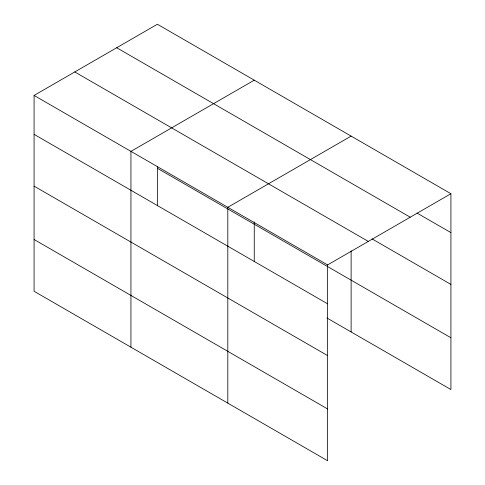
<?xml version="1.0" encoding="UTF-8"?>
<svg xmlns="http://www.w3.org/2000/svg" width="485" height="485" viewBox="0 0 485 485"><rect width="100%" height="100%" fill="white"/><g stroke="black" fill="none" stroke-linecap="round" stroke-linejoin="round"><path stroke-width="0.73" d="M34.077 95.442L327.611 264.913L327.611 460.75L34.077 291.279L34.077 95.442L157.389 24.25L450.923 193.721L450.923 389.558L326.902 317.96M254.255 80.177L130.944 151.368L130.944 347.205M351.122 136.103L227.811 207.289L227.811 403.132M327.611 264.913L450.923 193.721M417.003 213.048L450.923 232.63M116.697 47.742L410.231 217.213M371.995 238.85L450.923 284.416M74.769 71.95L368.303 241.421M157.389 168.301L450.923 337.772M34.077 134.351L327.611 303.822M34.077 186.137L327.611 355.608M34.077 239.493L327.611 408.964M351.122 250.848L351.122 331.94M254.255 221.972L254.255 261.754M157.389 166.798L157.389 205.828"/></g></svg>
